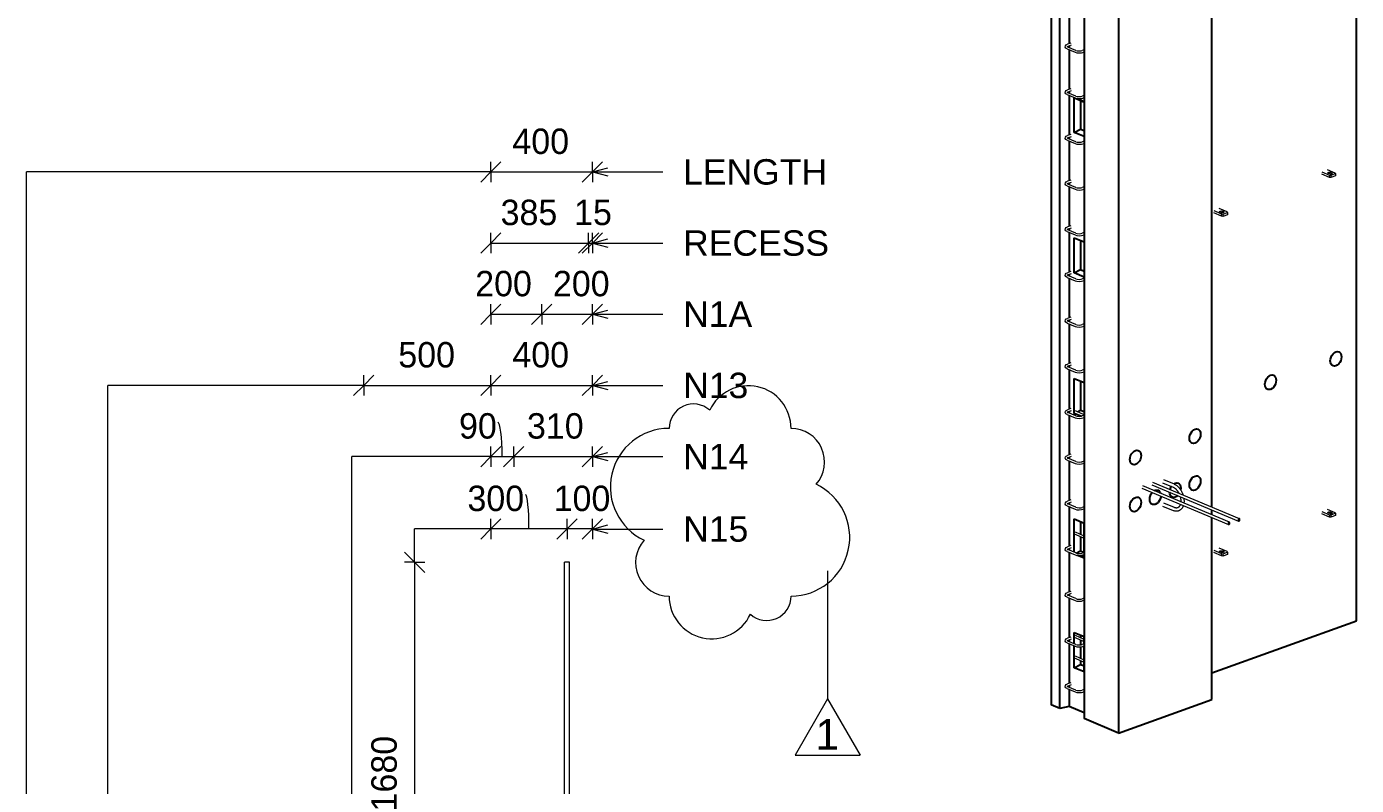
# Model space of a CAD drawing. Header units: millimetres. Extents: x -2992 to 12313, y -2035 to 19954.
# Drawn here: x 7079 to 12313, y 3842 to 6828 of the extents above; entities that cross this region are included whole.
import ezdxf

# ---------------------------------------------------------------- set-up
doc = ezdxf.new("R2010")
doc.units = ezdxf.units.MM
for name, color, linetype, lineweight in [('A-ANNO-DIMS', 211, 'Continuous', 9), ('A-ANNO-DIMS-40', 211, 'Continuous', 9), ('A-DETL-MBND', 5, 'Continuous', 18), ('A-GENM', 13, 'Continuous', 18), ('A-WALL', 113, 'Continuous', 25), ('G-ANNO-REVC', 71, 'Continuous', 9), ('G-ANNO-REVC-IDEN', 71, 'Continuous', 9), ('G-ANNO-TEXT', 231, 'Continuous', 9), ('S-RBAR', 171, 'Continuous', 18)]:
    doc.layers.add(name, color=color, linetype=linetype, lineweight=lineweight)
doc.styles.add('Arial_2', font='arial.ttf', dxfattribs={"height": 100})
doc.styles.add('Arial_3', font='arial.ttf', dxfattribs={"height": 120})
doc.styles.add('Nirmala UI Semilight_2', font='NirmalaS.ttf', dxfattribs={"height": 100})
doc.dimstyles.new('Arrow_Filled_-_2_5_NI_UI_2', dxfattribs={"dimscale": 304.8, "dimtxt": 104.736395, "dimasz": 0.262467, "dimexe": 0.131234, "dimexo": 0.0625, "dimgap": 0.131234, "dimtad": 1, "dimdec": 4, "dimzin": 0, "dimdsep": 46, "dimtxsty": 'Nirmala UI Semilight_2', "dimblk1": 'OBLIQUE', "dimblk2": 'OBLIQUE', "dimsah": 1, "dimcen": 0.09, "dimazin": 0, "dimtfac": 1, "dimtdec": 4, "dimtix": 1, "dimtmove": 1, "dimatfit": 3, "dimfxl": 0.131234, "dimfxlon": 1, "dimtvp": 1, "dimtolj": 1, "dimtzin": 0, "dimarcsym": 2})
doc.dimstyles.new('Arrow_Filled_-_2_5_NI_UI_3', dxfattribs={"dimscale": 304.8, "dimtxt": 104.736395, "dimasz": 0.262467, "dimexe": 0.131234, "dimexo": 0.0625, "dimgap": 0.131234, "dimtad": 1, "dimdec": 4, "dimzin": 0, "dimdsep": 46, "dimtxsty": 'Nirmala UI Semilight_2', "dimblk1": 'OBLIQUE', "dimblk2": 'OBLIQUE', "dimsah": 1, "dimcen": 0.09, "dimazin": 0, "dimtfac": 1, "dimtdec": 4, "dimtix": 1, "dimtmove": 0, "dimatfit": 3, "dimfxl": 0.131234, "dimfxlon": 1, "dimtvp": 1, "dimtolj": 1, "dimtzin": 0, "dimarcsym": 2})
doc.dimstyles.new('Arrow_Filled_-_2_5_NI_UI_4', dxfattribs={"dimscale": 304.8, "dimtxt": 104.736395, "dimasz": 0.262467, "dimexe": 0.131234, "dimexo": 0.0625, "dimgap": 0.131234, "dimtad": 1, "dimdec": 4, "dimzin": 0, "dimdsep": 46, "dimtxsty": 'Nirmala UI Semilight_2', "dimblk1": 'OBLIQUE', "dimblk2": 'OBLIQUE', "dimsah": 1, "dimcen": 0.09, "dimazin": 0, "dimtfac": 1, "dimtdec": 4, "dimtix": 1, "dimtmove": 2, "dimatfit": 3, "dimfxl": 0.131234, "dimfxlon": 1, "dimtvp": 1, "dimtolj": 1, "dimtzin": 0, "dimarcsym": 2})

# ---------------------------------------------------------------- blocks, each defined once
blk = doc.blocks.new('Rebar Bar - Part 3166313199-431004-3D Ortho')
at = {"layer": 'S-RBAR'}
for p, q in [((-11428.7, 8201.2), (-11441.6, 8196.6)), ((-11438.9, 8189.1), (-11426, 8193.7))]:
    blk.add_line(p, q, dxfattribs=at)
blk = doc.blocks.new('Rebar Bar - Part 2227165887-431004-3D Ortho')
at = {"layer": 'S-RBAR'}
for points in [[(-11442.9, 8178.2, 0), (-11447.9, 8181.2, 0), (-11450.4, 8185.3, 0), (-11449.8, 8190.5, 0), (-11446.3, 8194.3, 0), (-11441.6, 8196.6, 0)], [(-11442.7, 8186.8, 0), (-11441.5, 8187.9, 0), (-11438.9, 8189.1, 0)], [(-11442.7, 8187.5, 0), (-11441.5, 8186.4, 0), (-11439.8, 8185.6, 0)]]:
    blk.add_polyline3d(points, dxfattribs=at)
blk = doc.blocks.new('Rebar Bar - Part 981547073-431004-3D Ortho')
at = {"layer": 'S-RBAR'}
for p, q in [((-11442.9, 8178.2), (-11411.7, 8165.1)), ((-11408.6, 8172.5), (-11439.8, 8185.6))]:
    blk.add_line(p, q, dxfattribs=at)
blk = doc.blocks.new('Rebar Bar - Part 2227165887-V2-3D Ortho')
at = {"layer": 'S-RBAR'}
for points in [[(-11411.7, 8165.1, 0), (-11404.3, 8163, 0), (-11395.2, 8162.3, 0), (-11386.2, 8163.1, 0), (-11380.5, 8164.6, 0)], [(-11408.6, 8172.5, 0), (-11403.2, 8171, 0), (-11395.7, 8170.3, 0), (-11388, 8170.9, 0), (-11383.2, 8172.1, 0)]]:
    blk.add_polyline3d(points, dxfattribs=at)
blk = doc.blocks.new('Rebar Bar - Part 3131074535-431004-3D Ortho')
at = {"layer": 'S-RBAR'}
for p, q in [((-11376.4, 8174.6), (-11383.2, 8172.1)), ((-11380.5, 8164.6), (-11376.4, 8166.1))]:
    blk.add_line(p, q, dxfattribs=at)
blk = doc.blocks.new('Rebar Bar - Part 976996165-431004-3D Ortho')
at = {"layer": 'S-RBAR'}
for p, q in [((-11414.9, 4831.6), (-11376.4, 4814.1)), ((-11376.4, 4822.9), (-11410.4, 4838.3))]:
    blk.add_line(p, q, dxfattribs=at)
blk = doc.blocks.new('Rebar Bar - Part 976996165-V3-3D Ortho')
at = {"layer": 'S-RBAR'}
blk.add_line((-11376.4, 4741.6), (-11387.9, 4746.8), dxfattribs=at)
blk = doc.blocks.new('Rebar Bar - Part 976996165-V6-3D Ortho')
at = {"layer": 'S-RBAR'}
for p, q in [((-11414.9, 5308.1), (-11385.3, 5294.7)), ((-11376.4, 5299.4), (-11410.4, 5314.9))]:
    blk.add_line(p, q, dxfattribs=at)
blk = doc.blocks.new('Rebar Bar - Part 976996165-V7-3D Ortho')
at = {"layer": 'S-RBAR'}
blk.add_line((-11414.9, 6546), (-11376.4, 6528.5), dxfattribs=at)
blk = doc.blocks.new('Rebar Bar - Part 2012812560-431004-3D Ortho')
at = {"layer": 'S-RBAR'}
for p, q in [((-11378, 4874.8), (-11378, 4818.8)), ((-11378, 4815.6), (-11378, 4757.8)), ((-11378, 4749.3), (-11378, 4737.4)), ((-11378, 4427.7), (-11378, 4412)), ((-11378, 4408.9), (-11378, 4398.2)), ((-11378, 4389.7), (-11378, 4330.7)), ((-11378, 4327.4), (-11378, 4289.8))]:
    blk.add_line(p, q, dxfattribs=at)
blk = doc.blocks.new('RR spread anchor face based - RR-SA-2_5-150-1726819-3D Ortho')
at = {"layer": 'A-GENM'}
for p, q in [((-10866.1, 8385), (-10835.6, 8372.2)), ((-10835.6, 8363), (-10866.1, 8375.8)), ((-10813.5, 8380.1), (-10844.1, 8392.9)), ((-10836.8, 8377.3), (-10840.9, 8379)), ((-10830.6, 8382.7), (-10826.5, 8381)), ((-10830.3, 8371.4), (-10812, 8378)), ((-10812, 8378), (-10813.5, 8380.1)), ((-10812, 8378), (-10812, 8368.8)), ((-10835.6, 8372.2), (-10830.3, 8371.4)), ((-10835.6, 8363), (-10835.6, 8372.2)), ((-10830.3, 8362.2), (-10835.6, 8363)), ((-10830.3, 8371.4), (-10830.3, 8362.2)), ((-10812, 8368.8), (-10830.3, 8362.2))]:
    blk.add_line(p, q, dxfattribs=at)
for points in [[(-10840.9, 8379, 0), (-10841.9, 8379.6, 0), (-10842.6, 8380.3, 0), (-10842.7, 8381, 0), (-10842.4, 8381.7, 0), (-10841.7, 8382.3, 0), (-10840.5, 8382.8, 0), (-10839, 8383.3, 0), (-10837.3, 8383.5, 0), (-10835.5, 8383.6, 0), (-10833.7, 8383.4, 0), (-10832, 8383.1, 0), (-10830.6, 8382.7, 0)], [(-10824.7, 8379, 0), (-10825, 8378.3, 0), (-10825.7, 8377.7, 0), (-10826.9, 8377.2, 0), (-10828.4, 8376.7, 0), (-10830.1, 8376.5, 0), (-10831.9, 8376.4, 0), (-10833.7, 8376.6, 0), (-10835.4, 8376.8, 0), (-10836.8, 8377.3, 0)], [(-10826.5, 8381, 0), (-10825.5, 8380.4, 0), (-10824.8, 8379.7, 0)]]:
    blk.add_polyline3d(points, dxfattribs=at)
blk = doc.blocks.new('12_7Ø_ Lifting Insert_COLUMN - 12_9Ø Lifting insert-V10-3D Ortho')
at = {"layer": 'A-GENM'}
for p, q in [((-11067.5, 5032.7), (-11025.6, 5015.2)), ((-11020.7, 5026.9), (-11062.5, 5044.5)), ((-11067.5, 4940.6), (-11025.6, 4923)), ((-11020.7, 4934.7), (-11062.5, 4952.3))]:
    blk.add_line(p, q, dxfattribs=at)
for points in [[(-11020.7, 5026.9, 0), (-11019.1, 5026.2, 0), (-11017.5, 5025.4, 0), (-11015.9, 5024.5, 0), (-11014.3, 5023.5, 0), (-11012.8, 5022.5, 0), (-11011.2, 5021.4, 0), (-11009.8, 5020.3, 0), (-11008.3, 5019, 0), (-11006.8, 5017.7, 0), (-11005.4, 5016.4, 0), (-11004.1, 5015, 0), (-11002.7, 5013.5, 0), (-11001.4, 5012, 0), (-11000.1, 5010.4, 0), (-10998.9, 5008.8, 0), (-10997.7, 5007.1, 0), (-10996.5, 5005.3, 0), (-10995.4, 5003.6, 0), (-10994.3, 5001.8, 0), (-10993.2, 4999.9, 0), (-10992.2, 4998, 0), (-10991.3, 4996.1, 0), (-10990.3, 4994.2, 0), (-10989.5, 4992.2, 0), (-10988.7, 4990.2, 0), (-10987.9, 4988.2, 0), (-10987.2, 4986.2, 0), (-10986.6, 4984.3, 0)], [(-11025.6, 5015.2, 0), (-11024.5, 5014.7, 0), (-11023.4, 5014.2, 0), (-11022.3, 5013.5, 0), (-11021.1, 5012.8, 0), (-11020, 5012.1, 0), (-11018.9, 5011.3, 0), (-11017.7, 5010.4, 0), (-11016.6, 5009.4, 0), (-11015.5, 5008.4, 0), (-11014.4, 5007.4, 0), (-11013.3, 5006.2, 0), (-11012.2, 5005.1, 0), (-11011.1, 5003.8, 0), (-11010.1, 5002.5, 0), (-11009.1, 5001.2, 0), (-11008.1, 4999.8, 0), (-11007.1, 4998.4, 0), (-11006.1, 4996.9, 0), (-11005.2, 4995.4, 0), (-11004.3, 4993.8, 0), (-11003.5, 4992.2, 0), (-11003, 4991.2, 0)], [(-10998, 4978.3, 0), (-10997.6, 4976.8, 0), (-10997.2, 4975.1, 0), (-10996.8, 4973.3, 0), (-10996.5, 4971.5, 0), (-10996.2, 4969.8, 0), (-10996, 4968, 0), (-10995.8, 4966.3, 0), (-10995.7, 4964.6, 0), (-10995.6, 4962.9, 0), (-10995.5, 4961.2, 0), (-10995.5, 4959.5, 0), (-10995.6, 4957.9, 0), (-10995.7, 4957.3, 0)], [(-10983.8, 4972.4, 0), (-10983.7, 4971.6, 0), (-10983.4, 4969.5, 0), (-10983.2, 4967.5, 0), (-10983, 4965.4, 0), (-10982.9, 4963.3, 0), (-10982.8, 4961.3, 0), (-10982.9, 4959.3, 0), (-10982.9, 4957.2, 0), (-10983.1, 4955.3, 0), (-10983.3, 4953.3, 0), (-10983.4, 4952.1, 0)], [(-10985.7, 4942.2, 0), (-10986.4, 4940.5, 0), (-10987, 4938.9, 0), (-10987.8, 4937.2, 0), (-10988.6, 4935.7, 0), (-10989.5, 4934.2, 0), (-10990.5, 4932.7, 0), (-10991.5, 4931.3, 0), (-10992.6, 4930, 0), (-10993.7, 4928.8, 0), (-10994.9, 4927.6, 0), (-10996.2, 4926.5, 0), (-10997.5, 4925.4, 0), (-10998.9, 4924.5, 0), (-11000.3, 4923.6, 0), (-11001.8, 4922.9, 0), (-11003.3, 4922.2, 0), (-11004.8, 4921.7, 0), (-11006.4, 4921.2, 0), (-11008.1, 4920.8, 0), (-11009.7, 4920.6, 0), (-11011.4, 4920.4, 0), (-11013, 4920.4, 0), (-11014.7, 4920.4, 0), (-11016.4, 4920.6, 0), (-11018.1, 4920.8, 0), (-11019.7, 4921.1, 0), (-11021.4, 4921.5, 0), (-11023.1, 4922.1, 0), (-11024.7, 4922.7, 0), (-11025.6, 4923, 0)], [(-10997.5, 4947.2, 0), (-10997.7, 4946.4, 0), (-10998.2, 4945.2, 0), (-10998.7, 4944, 0), (-10999.2, 4942.9, 0), (-10999.7, 4941.8, 0), (-11000.3, 4940.9, 0), (-11000.9, 4939.9, 0), (-11001.5, 4939.1, 0), (-11002.2, 4938.3, 0), (-11002.9, 4937.5, 0), (-11003.5, 4936.9, 0), (-11004.2, 4936.3, 0), (-11005, 4935.7, 0), (-11005.7, 4935.2, 0), (-11006.4, 4934.8, 0), (-11007.2, 4934.4, 0), (-11008, 4934, 0), (-11008.8, 4933.7, 0), (-11009.6, 4933.5, 0), (-11010.4, 4933.3, 0), (-11011.3, 4933.2, 0), (-11012.2, 4933.1, 0), (-11013.1, 4933.1, 0), (-11014, 4933.1, 0), (-11015, 4933.2, 0), (-11015.9, 4933.3, 0), (-11016.9, 4933.5, 0), (-11018, 4933.8, 0), (-11019, 4934.1, 0), (-11020.1, 4934.5, 0), (-11020.7, 4934.7, 0)]]:
    blk.add_polyline3d(points, dxfattribs=at)
blk = doc.blocks.new('Rebar Bar - Part 512141980-431004-3D Ortho')
at = {"layer": 'S-RBAR'}
for p, q in [((-11109.1, 5024.9), (-10768.3, 4882)), ((-10764.4, 4891.2), (-11105.2, 5034.1))]:
    blk.add_line(p, q, dxfattribs=at)
for points in [[(-10762.7, 4887.9, 0), (-10762.8, 4889.1, 0), (-10763.2, 4890, 0), (-10763.7, 4890.8, 0), (-10764.5, 4891.3, 0), (-10765.4, 4891.4, 0), (-10766.3, 4891.2, 0), (-10767.3, 4890.7, 0), (-10768.2, 4889.9, 0), (-10768.9, 4888.9, 0), (-10769.5, 4887.8, 0), (-10769.9, 4886.5, 0), (-10770, 4885.3, 0)], [(-10770, 4885.3, 0), (-10769.9, 4884.1, 0), (-10769.5, 4883.2, 0), (-10768.9, 4882.4, 0), (-10768.2, 4882, 0), (-10767.3, 4881.8, 0), (-10766.3, 4882, 0), (-10765.4, 4882.5, 0), (-10764.5, 4883.3, 0), (-10763.7, 4884.3, 0), (-10763.2, 4885.4, 0), (-10762.8, 4886.7, 0), (-10762.7, 4887.9, 0)]]:
    blk.add_polyline3d(points, dxfattribs=at)
blk = doc.blocks.new('DIMBLOCK70-Elevation Right Copy 1')
at = {"layer": 'A-ANNO-DIMS-40'}
for p, q in [((8906.1, 5135.8), (8866.1, 5095.8)), ((8906.1, 5135.8), (8946.1, 5175.8)), ((8906.1, 5135.8), (8906.1, 5175.8)), ((8906.1, 5135.8), (8996.1, 5135.8)), ((8906.1, 5135.8), (8906.1, 5095.8)), ((8996.1, 5135.8), (8956.1, 5095.8)), ((8996.1, 5135.8), (9036.1, 5175.8)), ((8996.1, 5135.8), (8996.1, 5175.8)), ((8996.1, 5135.8), (8996.1, 5095.8))]:
    blk.add_line(p, q, dxfattribs=at)
blk.add_ellipse((8933.3, 5135.8), major_axis=(0, 135.2), ratio=0.13197, start_param=4.712389, end_param=6.283185, dxfattribs=at)
at = {"layer": 'A-ANNO-DIMS-40', "color": 0, "insert": (8780.9, 5306.3), "char_height": 100, "width": 182.813, "attachment_point": 1, "line_spacing_factor": 1.142579, "style": 'Nirmala UI Semilight_2'}
blk.add_mtext('90', dxfattribs=at)
blk = doc.blocks.new('_Oblique')
at = {"color": 0, "linetype": 'ByBlock', "lineweight": -2}
blk.add_line((-0.5, -0.5), (0.5, 0.5), dxfattribs=at)
blk = doc.blocks.new('DIMBLOCK71-Elevation Right Copy 1')
at = {"layer": 'A-ANNO-DIMS-40'}
for p, q in [((8996.1, 5135.8), (8956.1, 5095.8)), ((8996.1, 5135.8), (9036.1, 5175.8)), ((8996.1, 5135.8), (8996.1, 5175.8)), ((8996.1, 5135.8), (9306.1, 5135.8)), ((8996.1, 5135.8), (8996.1, 5095.8)), ((9306.1, 5135.8), (9266.1, 5095.8)), ((9306.1, 5135.8), (9346.1, 5175.8)), ((9306.1, 5135.8), (9306.1, 5175.8)), ((9306.1, 5135.8), (9306.1, 5095.8))]:
    blk.add_line(p, q, dxfattribs=at)
at = {"layer": 'A-ANNO-DIMS-40', "color": 0, "insert": (9048.3, 5306.3), "char_height": 100, "width": 246.797, "attachment_point": 1, "line_spacing_factor": 1.142579, "style": 'Nirmala UI Semilight_2'}
blk.add_mtext('310', dxfattribs=at)
blk = doc.blocks.new('DIMBLOCK73-Elevation Right Copy 1')
at = {"layer": 'A-ANNO-DIMS-40'}
for p, q in [((8906.1, 5695.8), (8946.1, 5735.8)), ((8906.1, 5695.8), (8906.1, 5735.8)), ((9106.2, 5695.8), (9146.2, 5735.8)), ((9106.2, 5695.8), (9106.2, 5735.8)), ((8906.1, 5695.8), (8866.1, 5655.8)), ((8906.1, 5695.8), (9106.2, 5695.8)), ((8906.1, 5695.8), (8906.1, 5655.8)), ((9106.2, 5695.8), (9066.2, 5655.8)), ((9106.2, 5695.8), (9106.2, 5655.8))]:
    blk.add_line(p, q, dxfattribs=at)
at = {"layer": 'A-ANNO-DIMS-40', "color": 0, "insert": (8844.6, 5866.3), "char_height": 100, "width": 274.219, "attachment_point": 1, "line_spacing_factor": 1.142579, "style": 'Nirmala UI Semilight_2'}
blk.add_mtext('200', dxfattribs=at)
blk = doc.blocks.new('DIMBLOCK74-Elevation Right Copy 1')
at = {"layer": 'A-ANNO-DIMS-40'}
for p, q in [((9106.2, 5695.8), (9146.2, 5735.8)), ((9106.2, 5695.8), (9106.2, 5735.8)), ((9306.1, 5695.8), (9346.1, 5735.8)), ((9306.1, 5695.8), (9306.1, 5735.8)), ((9106.2, 5695.8), (9066.2, 5655.8)), ((9106.2, 5695.8), (9306.1, 5695.8)), ((9106.2, 5695.8), (9106.2, 5655.8)), ((9306.1, 5695.8), (9266.1, 5655.8)), ((9306.1, 5695.8), (9306.1, 5655.8))]:
    blk.add_line(p, q, dxfattribs=at)
at = {"layer": 'A-ANNO-DIMS-40', "color": 0, "insert": (9150.5, 5866.3), "char_height": 100, "width": 274.219, "attachment_point": 1, "line_spacing_factor": 1.142579, "style": 'Nirmala UI Semilight_2'}
blk.add_mtext('200', dxfattribs=at)
blk = doc.blocks.new('DIMBLOCK88-Elevation Right Copy 1')
at = {"layer": 'A-ANNO-DIMS-40'}
for p, q in [((8906.1, 5975.8), (8866.1, 5935.8)), ((8906.1, 5975.8), (8946.1, 6015.8)), ((8906.1, 5975.8), (8906.1, 6015.8)), ((8906.1, 5975.8), (9291.1, 5975.8)), ((8906.1, 5975.8), (8906.1, 5935.8)), ((9291.1, 5975.8), (9251.1, 5935.8)), ((9291.1, 5975.8), (9331.1, 6015.8)), ((9291.1, 5975.8), (9291.1, 6015.8)), ((9291.1, 5975.8), (9291.1, 5935.8))]:
    blk.add_line(p, q, dxfattribs=at)
at = {"layer": 'A-ANNO-DIMS-40', "color": 0, "insert": (8944.6, 6146.3), "char_height": 100, "width": 274.219, "attachment_point": 1, "line_spacing_factor": 1.142579, "style": 'Nirmala UI Semilight_2'}
blk.add_mtext('385', dxfattribs=at)
blk = doc.blocks.new('DIMBLOCK89-Elevation Right Copy 1')
at = {"layer": 'A-ANNO-DIMS-40'}
for p, q in [((9291.1, 5975.8), (9251.1, 5935.8)), ((9306.1, 5975.8), (9266.1, 5935.8)), ((9291.1, 5975.8), (9331.1, 6015.8)), ((9291.1, 5975.8), (9291.1, 6015.8)), ((9291.1, 5975.8), (9306.1, 5975.8)), ((9291.1, 5975.8), (9291.1, 5935.8)), ((9306.1, 5975.8), (9346.1, 6015.8)), ((9306.1, 5975.8), (9306.1, 6015.8)), ((9306.1, 5975.8), (9306.1, 5935.8))]:
    blk.add_line(p, q, dxfattribs=at)
at = {"layer": 'A-ANNO-DIMS-40', "color": 0, "insert": (9233.9, 6146.3), "char_height": 100, "width": 155.391, "attachment_point": 1, "line_spacing_factor": 1.142579, "style": 'Nirmala UI Semilight_2'}
blk.add_mtext('15', dxfattribs=at)
blk = doc.blocks.new('DIMBLOCK93-Elevation Right Copy 1')
at = {"layer": 'A-ANNO-DIMS-40'}
for p, q in [((8406.1, 5415.8), (8446.1, 5455.8)), ((8406.1, 5415.8), (8406.1, 5455.8)), ((8906.1, 5415.8), (8946.1, 5455.8)), ((8906.1, 5415.8), (8906.1, 5455.8)), ((8406.1, 5415.8), (8366.1, 5375.8)), ((8406.1, 5415.8), (8906.1, 5415.8)), ((8406.1, 5415.8), (8406.1, 5375.8)), ((8906.1, 5415.8), (8866.1, 5375.8)), ((8906.1, 5415.8), (8906.1, 5375.8))]:
    blk.add_line(p, q, dxfattribs=at)
at = {"layer": 'A-ANNO-DIMS-40', "color": 0, "insert": (8541.9, 5586.3), "char_height": 100, "width": 274.219, "attachment_point": 1, "line_spacing_factor": 1.142579, "style": 'Nirmala UI Semilight_2'}
blk.add_mtext('500', dxfattribs=at)
blk = doc.blocks.new('DIMBLOCK94-Elevation Right Copy 1')
at = {"layer": 'A-ANNO-DIMS-40'}
for p, q in [((8906.1, 5415.8), (8946.1, 5455.8)), ((8906.1, 5415.8), (8906.1, 5455.8)), ((9306.1, 5415.8), (9346.1, 5455.8)), ((9306.1, 5415.8), (9306.1, 5455.8)), ((8906.1, 5415.8), (8866.1, 5375.8)), ((8906.1, 5415.8), (9306.1, 5415.8)), ((8906.1, 5415.8), (8906.1, 5375.8)), ((9306.1, 5415.8), (9266.1, 5375.8)), ((9306.1, 5415.8), (9306.1, 5375.8))]:
    blk.add_line(p, q, dxfattribs=at)
at = {"layer": 'A-ANNO-DIMS-40', "color": 0, "insert": (8990.9, 5586.3), "char_height": 100, "width": 276.504, "attachment_point": 1, "line_spacing_factor": 1.142579, "style": 'Nirmala UI Semilight_2'}
blk.add_mtext('400', dxfattribs=at)
blk = doc.blocks.new('DIMBLOCK95-Elevation Right Copy 1')
at = {"layer": 'A-ANNO-DIMS-40'}
for p, q in [((8906.1, 6255.8), (8946.1, 6295.8)), ((8906.1, 6255.8), (8906.1, 6295.8)), ((9306.1, 6255.8), (9346.1, 6295.8)), ((9306.1, 6255.8), (9306.1, 6295.8)), ((8906.1, 6255.8), (8866.1, 6215.8)), ((8906.1, 6255.8), (9306.1, 6255.8)), ((8906.1, 6255.8), (8906.1, 6215.8)), ((9306.1, 6255.8), (9266.1, 6215.8)), ((9306.1, 6255.8), (9306.1, 6215.8))]:
    blk.add_line(p, q, dxfattribs=at)
at = {"layer": 'A-ANNO-DIMS-40', "color": 0, "insert": (8990.9, 6426.3), "char_height": 100, "width": 276.504, "attachment_point": 1, "line_spacing_factor": 1.142579, "style": 'Nirmala UI Semilight_2'}
blk.add_mtext('400', dxfattribs=at)
blk = doc.blocks.new('DIMBLOCK97-Elevation Right Copy 1')
at = {"layer": 'A-ANNO-DIMS-40'}
for p, q in [((8606.1, 4720), (8566.1, 4760)), ((8606.1, 4720), (8566.1, 4720)), ((8606.1, 4720), (8606.1, 3040)), ((8606.1, 4720), (8646.1, 4680)), ((8606.1, 4720), (8646.1, 4720)), ((8606.1, 3040), (8566.1, 3080)), ((8606.1, 3040), (8566.1, 3040)), ((8606.1, 3040), (8646.1, 3000)), ((8606.1, 3040), (8646.1, 3040))]:
    blk.add_line(p, q, dxfattribs=at)
at = {"layer": 'A-ANNO-DIMS-40', "color": 0, "insert": (8435.7, 3739.1), "char_height": 100, "width": 338.203, "attachment_point": 1, "rotation": 90, "line_spacing_factor": 1.142579, "style": 'Nirmala UI Semilight_2'}
blk.add_mtext('1680', dxfattribs=at)
blk = doc.blocks.new('DIMBLOCK99-Elevation Right Copy 1')
at = {"layer": 'A-ANNO-DIMS-40'}
for p, q in [((9206.1, 4850.7), (9246.1, 4890.7)), ((9206.1, 4850.7), (9206.1, 4890.7)), ((9306.1, 4850.7), (9346.1, 4890.7)), ((9306.1, 4850.7), (9306.1, 4890.7)), ((9206.1, 4850.7), (9166.1, 4810.7)), ((9306.1, 4850.7), (9206.1, 4850.7)), ((9206.1, 4850.7), (9206.1, 4810.7)), ((9306.1, 4850.7), (9266.1, 4810.7)), ((9306.1, 4850.7), (9306.1, 4810.7))]:
    blk.add_line(p, q, dxfattribs=at)
at = {"layer": 'A-ANNO-DIMS-40', "color": 0, "insert": (9153.3, 5021.2), "char_height": 100, "width": 246.797, "attachment_point": 1, "line_spacing_factor": 1.142579, "style": 'Nirmala UI Semilight_2'}
blk.add_mtext('100', dxfattribs=at)
blk = doc.blocks.new('DIMBLOCK100-Elevation Right Copy 1')
at = {"layer": 'A-ANNO-DIMS-40'}
for p, q in [((8906.1, 4850.7), (8946.1, 4890.7)), ((8906.1, 4850.7), (8906.1, 4890.7)), ((9206.1, 4850.7), (9246.1, 4890.7)), ((9206.1, 4850.7), (9206.1, 4890.7)), ((8906.1, 4850.7), (8866.1, 4810.7)), ((9206.1, 4850.7), (8906.1, 4850.7)), ((8906.1, 4850.7), (8906.1, 4810.7)), ((9206.1, 4850.7), (9166.1, 4810.7)), ((9206.1, 4850.7), (9206.1, 4810.7))]:
    blk.add_line(p, q, dxfattribs=at)
blk.add_ellipse((9042.6, 4850.7), major_axis=(0, 135.2), ratio=0.100063, start_param=4.712389, end_param=6.283185, dxfattribs=at)
at = {"layer": 'A-ANNO-DIMS-40', "color": 0, "insert": (8814.1, 5021.2), "char_height": 100, "width": 274.219, "attachment_point": 1, "line_spacing_factor": 1.142579, "style": 'Nirmala UI Semilight_2'}
blk.add_mtext('300', dxfattribs=at)
blk = doc.blocks.new('Family - ___-3173298-Elevation Right Copy 1')
at = {"layer": 'G-ANNO-REVC'}
for centre, radius, start, end in [((18749, 5246.5), 168, 0, 154.7912), ((18533, 5246.5), 96, 48.1897, 180), ((18437, 5015.5), 231, 90, 244.7912), ((18917, 5114.5), 132, 318.1897, 90), ((18917, 4817.5), 231, 270, 64.7912), ((18437, 4718.5), 132, 138.1897, 270), ((18605, 4586.5), 168, 180, 334.7912), ((18821, 4586.5), 96, 228.1897, 0)]:
    blk.add_arc(centre, radius, start, end, dxfattribs=at)
blk = doc.blocks.new('M_Revision Tag - M_Revision Tag-33754-Elevation Right Copy 1')
at = {"layer": 'G-ANNO-REVC-IDEN'}
for p, q in [((19061, 4182.4), (18932.7, 3960.1)), ((19061, 4182.4), (19189.3, 3960.1)), ((18932.7, 3960.1), (19189.3, 3960.1))]:
    blk.add_line(p, q, dxfattribs=at)

msp = doc.modelspace()

# ---------------------------------------------------------------- linework, layer by layer
at = {"layer": 'A-DETL-MBND'}
for p, q in [((7078.90051, 3030), (7078.90051, 6255.78544)), ((8906.12342, 6255.78544), (7078.90051, 6255.78544)), ((7398.90051, 3030), (7398.90051, 5415.78544)), ((8406.12342, 5415.78544), (7398.90051, 5415.78544)), ((8906.12342, 5135.78544), (8358.90051, 5135.78544)), ((8358.90051, 3475.78544), (8358.90051, 5135.78544)), ((8606.13208, 4720), (8606.13208, 4850.74088)), ((8906.12342, 4850.74088), (8606.13208, 4850.74088))]:
    msp.add_line(p, q, dxfattribs=at)
at = {"layer": 'A-WALL'}
for p, q in [((12312.90793, 4488.72825), (12312.90793, 9056.43446)), ((11111.91008, 8247.00081), (11111.91008, 4158.65024)), ((11145.85196, 4144.42198), (11145.85196, 8232.77254)), ((11743.79668, 4936.94666), (11743.79668, 8267.57271)), ((11240.89413, 8192.93135), (11240.89413, 4104.58078)), ((11376.66866, 8136.01535), (11376.66866, 4047.66479)), ((11182.01092, 6916.40062), (11182.01092, 6760.45596)), ((11182.01092, 6751.96079), (11182.01092, 6745.24319)), ((11182.01092, 6736.46721), (11182.01092, 6580.65569)), ((11182.01092, 6572.16052), (11182.01092, 6565.44292)), ((11182.01092, 6556.55456), (11182.01092, 6400.85542)), ((11202.3771, 6411.28431), (11202.3771, 6547.9593)), ((11213.75608, 6544.78997), (11240.89413, 6533.41384)), ((11227.52223, 6534.6337), (11227.52223, 6424.23476)), ((11182.01092, 6392.36025), (11182.01092, 6385.82823)), ((11202.3771, 6411.28431), (11227.52223, 6424.23476)), ((11240.89413, 6395.13817), (11202.3771, 6411.28431)), ((11227.52223, 6424.23476), (11240.89413, 6418.62933)), ((11182.01092, 6376.99981), (11182.01092, 6221.05515)), ((11182.01092, 6212.55999), (11182.01092, 6205.97437)), ((11182.01092, 6197.19955), (11182.01092, 6041.25488)), ((11182.01092, 6032.75972), (11182.01092, 6026.06171)), ((11182.01092, 6017.39928), (11182.01092, 5861.45461)), ((11202.3771, 5858.18164), (11202.3771, 5996.45731)), ((11202.3771, 5996.45731), (11240.89413, 5980.31117)), ((11227.52223, 5985.9166), (11227.52223, 5871.13209)), ((11202.3771, 5858.18164), (11227.52223, 5871.13209)), ((11227.52223, 5871.13209), (11240.89413, 5865.52666)), ((11182.01092, 5852.95945), (11182.01092, 5849.86273)), ((11182.01092, 5849.64995), (11182.01092, 5846.24185)), ((11182.01092, 5837.59901), (11182.01092, 5681.65434)), ((11240.89413, 5842.0355), (11202.3771, 5858.18164)), ((11182.01092, 5673.05105), (11182.01092, 5671.14004)), ((11182.01092, 5671.00515), (11182.01092, 5666.44158)), ((11182.01092, 5657.79874), (11182.01092, 5501.85407)), ((11182.01092, 5493.35891), (11182.01092, 5486.64131)), ((11182.01092, 5477.99847), (11182.01092, 5322.05381)), ((11202.3771, 5305.07897), (11202.3771, 5443.35464)), ((11202.3771, 5443.35464), (11240.89413, 5427.2085)), ((11227.52223, 5432.81393), (11227.52223, 5318.02942)), ((11182.01092, 5313.47167), (11182.01092, 5306.84104)), ((11182.01092, 5298.1982), (11182.01092, 5142.53893)), ((11202.3771, 5305.07897), (11205.63216, 5306.75542)), ((11228.82707, 5293.99128), (11202.3771, 5305.07897)), ((11214.55487, 5311.35086), (11227.52223, 5318.02942)), ((11227.52223, 5318.02942), (11240.89413, 5312.42399)), ((11240.89413, 5288.93283), (11240.46822, 5289.11137)), ((11182.01092, 5133.75837), (11182.01092, 5127.04077)), ((11182.01092, 5118.39793), (11182.01092, 4965.95935)), ((11594.18131, 5028.06739), (11599.88249, 5031.05269)), ((11517.46848, 5001.09331), (11521.3171, 5002.89941)), ((11182.01092, 4965.72725), (11182.01092, 4963.81624)), ((11182.01092, 4963.62426), (11182.01092, 4962.45327)), ((11182.01092, 4953.9581), (11182.01092, 4947.2405)), ((11182.01092, 4938.59766), (11182.01092, 4782.653)), ((11743.79668, 4906.04919), (11743.79668, 4926.13868)), ((11202.3771, 4758.93032), (11202.3771, 4890.25197)), ((11202.3771, 4890.25197), (11240.89413, 4874.10583)), ((11227.52223, 4879.71126), (11227.52223, 4828.92432)), ((11743.79668, 4179.22214), (11743.79668, 4895.22992)), ((11227.52223, 4820.29244), (11227.52223, 4764.92675)), ((11182.01092, 4774.15783), (11182.01092, 4767.71878)), ((11210.01931, 4755.91226), (11227.52223, 4764.92675)), ((11227.52223, 4764.92675), (11239.31056, 4759.98514)), ((11182.01092, 4758.79739), (11182.01092, 4602.85273)), ((11240.89413, 4735.83016), (11215.27918, 4746.56782)), ((11182.01092, 4594.35756), (11182.01092, 4587.63996)), ((11182.01092, 4578.99712), (11182.01092, 4423.05246)), ((11743.79668, 4284.79184), (12312.90793, 4488.72825)), ((11182.01092, 4414.55729), (11182.01092, 4407.83969)), ((11182.01092, 4399.19685), (11182.01092, 4243.25219)), ((11202.3771, 4399.32978), (11202.3771, 4443.16065)), ((11202.3771, 4443.16065), (11240.89413, 4427.01451)), ((11227.52223, 4432.60736), (11227.52223, 4422.1634)), ((11227.52223, 4413.45814), (11227.52223, 4394.8264)), ((11202.3771, 4304.88498), (11202.3771, 4390.67126)), ((11227.52223, 4386.99177), (11227.52223, 4340.81121)), ((11202.3771, 4304.88498), (11227.52223, 4317.83543)), ((11240.89413, 4288.73884), (11202.3771, 4304.88498)), ((11227.52223, 4332.17933), (11227.52223, 4317.83543)), ((11227.52223, 4317.83543), (11239.33348, 4312.88421)), ((11182.01092, 4234.75702), (11182.01092, 4228.03942)), ((11182.01092, 4219.39658), (11182.01092, 4152.10077)), ((11145.85196, 4144.42198), (11111.91008, 4158.65024)), ((11182.01092, 4152.10077), (11145.85196, 4144.42198)), ((11240.89413, 4127.41723), (11182.01092, 4152.10077)), ((11376.66866, 4047.66479), (11743.79668, 4179.22214)), ((11376.66866, 4047.66479), (11240.89413, 4104.58078))]:
    msp.add_line(p, q, dxfattribs=at)
for points in [[(12232.14217, 5547.55507, 0), (12237.84336, 5548.65572, 0), (12243.15601, 5547.79671, 0), (12247.71809, 5545.03658, 0), (12251.2187, 5540.56343, 0), (12253.41928, 5534.68209, 0), (12254.16985, 5527.79338, 0), (12253.41928, 5520.36674, 0), (12251.2187, 5512.90829, 0), (12247.71809, 5505.92631, 0), (12243.15601, 5499.89661, 0), (12237.84336, 5495.23011, 0), (12232.14217, 5492.24481, 0)], [(12232.14217, 5492.24481, 0), (12226.44099, 5491.14416, 0), (12221.12833, 5492.00317, 0), (12216.56625, 5494.7633, 0), (12213.06564, 5499.23645, 0), (12210.86507, 5505.11779, 0), (12210.11449, 5512.0065, 0), (12210.86507, 5519.43314, 0), (12213.06564, 5526.89159, 0), (12216.56625, 5533.87357, 0), (12221.12833, 5539.90327, 0), (12226.44099, 5544.56978, 0), (12232.14217, 5547.55507, 0)], [(11975.15256, 5400.15466, 0), (11969.45138, 5399.05401, 0), (11964.13872, 5399.91303, 0), (11959.57664, 5402.67316, 0), (11956.07603, 5407.14631, 0), (11953.87546, 5413.02764, 0), (11953.12488, 5419.91635, 0), (11953.87546, 5427.34299, 0), (11956.07603, 5434.80144, 0), (11959.57664, 5441.78342, 0), (11964.13872, 5447.81312, 0), (11969.45138, 5452.47963, 0), (11975.15256, 5455.46493, 0)], [(11975.15256, 5455.46493, 0), (11980.85374, 5456.56558, 0), (11986.1664, 5455.70656, 0), (11990.72848, 5452.94643, 0), (11994.22909, 5448.47328, 0), (11996.42967, 5442.59195, 0), (11997.18024, 5435.70324, 0), (11996.42967, 5428.2766, 0), (11994.22909, 5420.81815, 0), (11990.72848, 5413.83617, 0), (11986.1664, 5407.80647, 0), (11980.85374, 5403.13996, 0), (11975.15256, 5400.15466, 0)], [(11677.71363, 5188.00013, 0), (11672.01245, 5186.89949, 0), (11666.69979, 5187.7585, 0), (11662.13771, 5190.51863, 0), (11658.6371, 5194.99178, 0), (11656.43653, 5200.87311, 0), (11655.68595, 5207.76183, 0), (11656.43653, 5215.18846, 0), (11658.6371, 5222.64691, 0), (11662.13771, 5229.62889, 0), (11666.69979, 5235.65859, 0), (11672.01245, 5240.3251, 0), (11677.71363, 5243.3104, 0)], [(11677.71363, 5243.3104, 0), (11683.41482, 5244.41105, 0), (11688.72747, 5243.55204, 0), (11693.28955, 5240.79191, 0), (11696.79016, 5236.31875, 0), (11698.99074, 5230.43742, 0), (11699.74131, 5223.54871, 0), (11698.99074, 5216.12207, 0), (11696.79016, 5208.66362, 0), (11693.28955, 5201.68164, 0), (11688.72747, 5195.65194, 0), (11683.41482, 5190.98543, 0), (11677.71363, 5188.00013, 0)], [(11443.48596, 5104.06654, 0), (11437.78478, 5102.9659, 0), (11432.47212, 5103.82491, 0), (11427.91004, 5106.58504, 0), (11424.40943, 5111.05819, 0), (11422.20885, 5116.93952, 0), (11421.45828, 5123.82824, 0), (11422.20885, 5131.25487, 0), (11424.40943, 5138.71332, 0), (11427.91004, 5145.6953, 0), (11432.47212, 5151.725, 0), (11437.78478, 5156.39151, 0), (11443.48596, 5159.37681, 0)], [(11443.48596, 5159.37681, 0), (11449.18714, 5160.47746, 0), (11454.4998, 5159.61845, 0), (11459.06188, 5156.85832, 0), (11462.56249, 5152.38516, 0), (11464.76306, 5146.50383, 0), (11465.51364, 5139.61512, 0), (11464.76306, 5132.18848, 0), (11462.56249, 5124.73003, 0), (11459.06188, 5117.74805, 0), (11454.4998, 5111.71835, 0), (11449.18714, 5107.05184, 0), (11443.48596, 5104.06654, 0)], [(11599.88249, 5031.05269, 0), (11605.58368, 5032.15333, 0), (11610.89633, 5031.29432, 0), (11615.45842, 5028.53419, 0), (11618.95902, 5024.06104, 0), (11621.1596, 5018.17971, 0), (11621.91017, 5011.29099, 0), (11621.21265, 5004.13696, 0)], [(11677.71363, 5003.63258, 0), (11672.01245, 5002.53193, 0), (11666.69979, 5003.39094, 0), (11662.13771, 5006.15107, 0), (11658.6371, 5010.62422, 0), (11656.43653, 5016.50556, 0), (11655.68595, 5023.39427, 0), (11656.43653, 5030.82091, 0), (11658.6371, 5038.27936, 0), (11662.13771, 5045.26134, 0), (11666.69979, 5051.29104, 0), (11672.01245, 5055.95755, 0), (11677.71363, 5058.94284, 0)], [(11677.71363, 5058.94284, 0), (11683.41482, 5060.04349, 0), (11688.72747, 5059.18448, 0), (11693.28955, 5056.42435, 0), (11696.79016, 5051.9512, 0), (11698.99074, 5046.06986, 0), (11699.74131, 5039.18115, 0), (11698.99074, 5031.75451, 0), (11696.79016, 5024.29606, 0), (11693.28955, 5017.31408, 0), (11688.72747, 5011.28438, 0), (11683.41482, 5006.61788, 0), (11677.71363, 5003.63258, 0)], [(11443.48596, 4919.69899, 0), (11437.78478, 4918.59834, 0), (11432.47212, 4919.45735, 0), (11427.91004, 4922.21748, 0), (11424.40943, 4926.69063, 0), (11422.20885, 4932.57197, 0), (11421.45828, 4939.46068, 0), (11422.20885, 4946.88732, 0), (11424.40943, 4954.34577, 0), (11427.91004, 4961.32775, 0), (11432.47212, 4967.35745, 0), (11437.78478, 4972.02396, 0), (11443.48596, 4975.00925, 0)], [(11443.48596, 4975.00925, 0), (11449.18714, 4976.1099, 0), (11454.4998, 4975.25089, 0), (11459.06188, 4972.49076, 0), (11462.56249, 4968.01761, 0), (11464.76306, 4962.13627, 0), (11465.51364, 4955.24756, 0), (11464.76306, 4947.82092, 0), (11462.56249, 4940.36247, 0), (11459.06188, 4933.38049, 0), (11454.4998, 4927.35079, 0), (11449.18714, 4922.68429, 0), (11443.48596, 4919.69899, 0)], [(11521.3171, 4947.58915, 0), (11515.61591, 4946.4885, 0), (11510.30326, 4947.34751, 0), (11505.74118, 4950.10764, 0), (11502.24057, 4954.58079, 0), (11500.03999, 4960.46213, 0), (11499.28942, 4967.35084, 0), (11500.03999, 4974.77748, 0), (11502.24057, 4982.23593, 0), (11505.74118, 4989.21791, 0), (11509.06681, 4993.83642, 0)], [(11521.3171, 5002.89941, 0), (11527.01828, 5004.00006, 0), (11532.33094, 5003.14105, 0), (11536.89302, 5000.38092, 0), (11540.39363, 4995.90777, 0), (11542.48103, 4990.49572, 0)], [(11543.15125, 4979.43351, 0), (11542.5942, 4975.71108, 0), (11540.39363, 4968.25263, 0), (11536.89302, 4961.27065, 0), (11532.33094, 4955.24095, 0), (11527.01828, 4950.57444, 0), (11521.3171, 4947.58915, 0)], [(11599.88249, 4975.74242, 0), (11594.18131, 4974.64177, 0), (11588.86865, 4975.50078, 0), (11584.30657, 4978.26091, 0), (11580.80596, 4982.73407, 0), (11578.60539, 4988.6154, 0), (11577.85481, 4995.50411, 0)], [(11579.29679, 5005.85457, 0), (11580.80596, 5010.3892, 0), (11584.30657, 5017.37118, 0), (11584.79437, 5018.13906, 0)], [(11609.84754, 4982.30647, 0), (11605.58368, 4978.72772, 0), (11599.88249, 4975.74242, 0)]]:
    msp.add_polyline3d(points, dxfattribs=at)
at = {"layer": 'G-ANNO-REVC-IDEN'}
msp.add_line((10231.7202, 4685.9012), (10231.7202, 4182.35527), dxfattribs=at)
at = {"layer": 'G-ANNO-TEXT', "color": 10}
for p, q in [((9305.98454, 6255.86276), (9365.98454, 6271.93971)), ((9305.98454, 6255.86276), (9365.98454, 6239.7858)), ((9305.98454, 6255.86276), (9583.05748, 6255.86276)), ((9305.98454, 5975.86276), (9365.98454, 5991.93971)), ((9305.98454, 5975.86276), (9365.98454, 5959.7858)), ((9305.98454, 5975.86276), (9583.05748, 5975.86276)), ((9305.98454, 5695.86276), (9365.98454, 5711.93971)), ((9305.98454, 5695.86276), (9365.98454, 5679.7858)), ((9305.98454, 5695.86276), (9583.05748, 5695.86276)), ((9306.14079, 5415.55026), (9366.14079, 5431.62721)), ((9306.14079, 5415.55026), (9366.14079, 5399.4733)), ((9306.14079, 5415.55026), (9583.21373, 5415.55026)), ((9306.14079, 5135.55026), (9366.14079, 5151.62721)), ((9306.14079, 5135.55026), (9366.14079, 5119.4733)), ((9306.14079, 5135.55026), (9583.21373, 5135.55026)), ((9306.14079, 4850.50569), (9366.14079, 4866.58264)), ((9306.14079, 4850.50569), (9366.14079, 4834.42874)), ((9306.14079, 4850.50569), (9583.21373, 4850.50569))]:
    msp.add_line(p, q, dxfattribs=at)
at = {"layer": 'S-RBAR'}
for p, q in [((9216.12342, 4720), (9196.12342, 4720)), ((9196.12342, 3040), (9196.12342, 4720)), ((9216.12342, 3040), (9216.12342, 4720))]:
    msp.add_line(p, q, dxfattribs=at)

# ---------------------------------------------------------------- block references
at = {"layer": 'A-GENM'}
for name, p in [('RR spread anchor face based - RR-SA-2_5-150-1726819-3D Ortho', (23043.17516, -2129.03417)), ('RR spread anchor face based - RR-SA-2_5-150-1726819-3D Ortho', (22617.30666, -2281.6407)), ('12_7Ø_ Lifting Insert_COLUMN - 12_9Ø Lifting insert-V10-3D Ortho', (22617.30666, 0)), ('RR spread anchor face based - RR-SA-2_5-150-1726819-3D Ortho', (23043.17516, -3465.69895)), ('RR spread anchor face based - RR-SA-2_5-150-1726819-3D Ortho', (22617.30666, -3618.30548))]:
    msp.add_blockref(name, p, dxfattribs=at)
at = {"layer": 'G-ANNO-REVC'}
msp.add_blockref('Family - ___-3173298-Elevation Right Copy 1', (-8829.30709, 0), dxfattribs=at)
at = {"layer": 'G-ANNO-REVC-IDEN'}
msp.add_blockref('M_Revision Tag - M_Revision Tag-33754-Elevation Right Copy 1', (-8829.30709, 0), dxfattribs=at)
at = {"layer": 'S-RBAR'}
for name, p in [('Rebar Bar - Part 2227165887-431004-3D Ortho', (22617.30666, -1438.40215)), ('Rebar Bar - Part 3166313199-431004-3D Ortho', (22617.30666, -1438.40215)), ('Rebar Bar - Part 981547073-431004-3D Ortho', (22617.30666, -1438.40215)), ('Rebar Bar - Part 2227165887-V2-3D Ortho', (22617.30666, -1438.40215)), ('Rebar Bar - Part 3131074535-431004-3D Ortho', (22617.30666, -1438.40215)), ('Rebar Bar - Part 2227165887-431004-3D Ortho', (22617.30666, -1618.20242)), ('Rebar Bar - Part 981547073-431004-3D Ortho', (22617.30666, -1618.20242)), ('Rebar Bar - Part 3166313199-431004-3D Ortho', (22617.30666, -1618.20242)), ('Rebar Bar - Part 976996165-V7-3D Ortho', (22617.30666, 0)), ('Rebar Bar - Part 2227165887-V2-3D Ortho', (22617.30666, -1618.20242)), ('Rebar Bar - Part 3131074535-431004-3D Ortho', (22617.30666, -1618.20242)), ('Rebar Bar - Part 2227165887-431004-3D Ortho', (22617.30666, -1798.00269)), ('Rebar Bar - Part 981547073-431004-3D Ortho', (22617.30666, -1798.00269)), ('Rebar Bar - Part 3166313199-431004-3D Ortho', (22617.30666, -1798.00269)), ('Rebar Bar - Part 2227165887-V2-3D Ortho', (22617.30666, -1798.00269)), ('Rebar Bar - Part 3131074535-431004-3D Ortho', (22617.30666, -1798.00269)), ('Rebar Bar - Part 2227165887-431004-3D Ortho', (22617.30666, -1977.80296)), ('Rebar Bar - Part 981547073-431004-3D Ortho', (22617.30666, -1977.80296)), ('Rebar Bar - Part 3166313199-431004-3D Ortho', (22617.30666, -1977.80296)), ('Rebar Bar - Part 2227165887-V2-3D Ortho', (22617.30666, -1977.80296)), ('Rebar Bar - Part 3131074535-431004-3D Ortho', (22617.30666, -1977.80296)), ('Rebar Bar - Part 2227165887-431004-3D Ortho', (22617.30666, -2157.60323)), ('Rebar Bar - Part 981547073-431004-3D Ortho', (22617.30666, -2157.60323)), ('Rebar Bar - Part 3166313199-431004-3D Ortho', (22617.30666, -2157.60323)), ('Rebar Bar - Part 2227165887-V2-3D Ortho', (22617.30666, -2157.60323)), ('Rebar Bar - Part 3131074535-431004-3D Ortho', (22617.30666, -2157.60323)), ('Rebar Bar - Part 3166313199-431004-3D Ortho', (22617.30666, -2337.4035)), ('Rebar Bar - Part 2227165887-431004-3D Ortho', (22617.30666, -2337.4035)), ('Rebar Bar - Part 981547073-431004-3D Ortho', (22617.30666, -2337.4035)), ('Rebar Bar - Part 2227165887-V2-3D Ortho', (22617.30666, -2337.4035)), ('Rebar Bar - Part 3131074535-431004-3D Ortho', (22617.30666, -2337.4035)), ('Rebar Bar - Part 2227165887-431004-3D Ortho', (22617.30666, -2517.20377)), ('Rebar Bar - Part 981547073-431004-3D Ortho', (22617.30666, -2517.20377)), ('Rebar Bar - Part 3166313199-431004-3D Ortho', (22617.30666, -2517.20377)), ('Rebar Bar - Part 2227165887-V2-3D Ortho', (22617.30666, -2517.20377)), ('Rebar Bar - Part 3131074535-431004-3D Ortho', (22617.30666, -2517.20377)), ('Rebar Bar - Part 2227165887-431004-3D Ortho', (22617.30666, -2697.00404)), ('Rebar Bar - Part 3166313199-431004-3D Ortho', (22617.30666, -2697.00404)), ('Rebar Bar - Part 981547073-431004-3D Ortho', (22617.30666, -2697.00404)), ('Rebar Bar - Part 2227165887-V2-3D Ortho', (22617.30666, -2697.00404)), ('Rebar Bar - Part 3131074535-431004-3D Ortho', (22617.30666, -2697.00404)), ('Rebar Bar - Part 2227165887-431004-3D Ortho', (22617.30666, -2876.80431)), ('Rebar Bar - Part 981547073-431004-3D Ortho', (22617.30666, -2876.80431)), ('Rebar Bar - Part 3166313199-431004-3D Ortho', (22617.30666, -2876.80431)), ('Rebar Bar - Part 976996165-V6-3D Ortho', (22617.30666, 0)), ('Rebar Bar - Part 2227165887-V2-3D Ortho', (22617.30666, -2876.80431)), ('Rebar Bar - Part 3131074535-431004-3D Ortho', (22617.30666, -2876.80431)), ('Rebar Bar - Part 2227165887-431004-3D Ortho', (22617.30666, -3056.60458)), ('Rebar Bar - Part 3166313199-431004-3D Ortho', (22617.30666, -3056.60458)), ('Rebar Bar - Part 981547073-431004-3D Ortho', (22617.30666, -3056.60458)), ('Rebar Bar - Part 2227165887-V2-3D Ortho', (22617.30666, -3056.60458)), ('Rebar Bar - Part 3131074535-431004-3D Ortho', (22617.30666, -3056.60458)), ('Rebar Bar - Part 512141980-431004-3D Ortho', (22617.30666, 0)), ('Rebar Bar - Part 512141980-431004-3D Ortho', (22577.56903, -14.23966)), ('Rebar Bar - Part 2227165887-431004-3D Ortho', (22617.30666, -3236.40485)), ('Rebar Bar - Part 981547073-431004-3D Ortho', (22617.30666, -3236.40485)), ('Rebar Bar - Part 3166313199-431004-3D Ortho', (22617.30666, -3236.40485)), ('Rebar Bar - Part 2227165887-V2-3D Ortho', (22617.30666, -3236.40485)), ('Rebar Bar - Part 3131074535-431004-3D Ortho', (22617.30666, -3236.40485)), ('Rebar Bar - Part 2012812560-431004-3D Ortho', (22617.30666, 0)), ('Rebar Bar - Part 976996165-431004-3D Ortho', (22617.30666, 0)), ('Rebar Bar - Part 2227165887-431004-3D Ortho', (22617.30666, -3416.20512)), ('Rebar Bar - Part 981547073-431004-3D Ortho', (22617.30666, -3416.20512)), ('Rebar Bar - Part 3166313199-431004-3D Ortho', (22617.30666, -3416.20512)), ('Rebar Bar - Part 2227165887-V2-3D Ortho', (22617.30666, -3416.20512)), ('Rebar Bar - Part 976996165-V3-3D Ortho', (22617.30666, 0)), ('Rebar Bar - Part 3131074535-431004-3D Ortho', (22617.30666, -3416.20512)), ('Rebar Bar - Part 2227165887-431004-3D Ortho', (22617.30666, -3596.00539)), ('Rebar Bar - Part 981547073-431004-3D Ortho', (22617.30666, -3596.00539)), ('Rebar Bar - Part 3166313199-431004-3D Ortho', (22617.30666, -3596.00539)), ('Rebar Bar - Part 2227165887-V2-3D Ortho', (22617.30666, -3596.00539)), ('Rebar Bar - Part 3131074535-431004-3D Ortho', (22617.30666, -3596.00539)), ('Rebar Bar - Part 2227165887-431004-3D Ortho', (22617.30666, -3775.80565)), ('Rebar Bar - Part 981547073-431004-3D Ortho', (22617.30666, -3775.80565)), ('Rebar Bar - Part 3166313199-431004-3D Ortho', (22617.30666, -3775.80565)), ('Rebar Bar - Part 976996165-431004-3D Ortho', (22617.30666, -406.76092)), ('Rebar Bar - Part 2227165887-V2-3D Ortho', (22617.30666, -3775.80565)), ('Rebar Bar - Part 3131074535-431004-3D Ortho', (22617.30666, -3775.80565)), ('Rebar Bar - Part 976996165-431004-3D Ortho', (22617.30666, -488.11311)), ('Rebar Bar - Part 2227165887-431004-3D Ortho', (22617.30666, -3955.60592)), ('Rebar Bar - Part 3166313199-431004-3D Ortho', (22617.30666, -3955.60592)), ('Rebar Bar - Part 981547073-431004-3D Ortho', (22617.30666, -3955.60592)), ('Rebar Bar - Part 2227165887-V2-3D Ortho', (22617.30666, -3955.60592)), ('Rebar Bar - Part 3131074535-431004-3D Ortho', (22617.30666, -3955.60592))]:
    msp.add_blockref(name, p, dxfattribs=at)

# ---------------------------------------------------------------- texts
at = {"layer": 'G-ANNO-REVC-IDEN', "insert": (10183.62046, 4102.34799), "char_height": 120, "width": 115.443, "attachment_point": 1, "style": 'Arial_3'}
msp.add_mtext('1', dxfattribs=at)
at = {"layer": 'G-ANNO-TEXT', "color": 7, "char_height": 100, "attachment_point": 1, "style": 'Arial_2'}
for s, insert, width in [('LENGTH', (9663.05748, 6305.86276), 686.2445), ('RECESS', (9663.05748, 6025.86276), 692.658), ('N1A', (9663.05748, 5745.86276), 327.0885), ('N13', (9663.21373, 5465.55026), 307.848), ('N14', (9663.21373, 5185.55026), 307.848), ('N15', (9663.21373, 4900.50569), 307.848)]:
    msp.add_mtext(s, dxfattribs=dict(at, insert=insert, width=width))

# ---------------------------------------------------------------- dimensions: what is measured, and where the dimension line sits
at = {"layer": 'A-ANNO-DIMS'}
for base, p1, p2, override, picture, middle in [((9306.12342, 6255.78544), (8906.12342, 6215.78544), (9306.12342, 6215.78544), {"dimpost": '<>', "dimfxl": 400}, 'DIMBLOCK95-Elevation Right Copy 1', (9106.12342, 6347.45908)), ((9306.12342, 5975.78544), (9291.12342, 5935.78544), (9306.12342, 5935.78544), {"dimpost": '<>', "dimfxl": 15}, 'DIMBLOCK89-Elevation Right Copy 1', (9298.62342, 6067.73802)), ((8906.12342, 5415.78544), (8406.12342, 5375.78544), (8906.12342, 5375.78544), {"dimpost": '<>', "dimfxl": 500}, 'DIMBLOCK93-Elevation Right Copy 1', (8656.12342, 5507.45908)), ((9306.12342, 5415.78544), (8906.12342, 5375.78544), (9306.12342, 5375.78544), {"dimpost": '<>', "dimfxl": 400}, 'DIMBLOCK94-Elevation Right Copy 1', (9106.12342, 5507.45908)), ((9306.12342, 5135.78544), (8996.12342, 5095.78544), (9306.12342, 5095.78544), {"dimpost": '<>', "dimfxl": 310}, 'DIMBLOCK71-Elevation Right Copy 1', (9151.12342, 5227.77289)), ((9206.12342, 4850.74088), (9306.12342, 4810.74088), (9206.12342, 4810.74088), {"dimpost": '<>', "dimfxl": 100}, 'DIMBLOCK99-Elevation Right Copy 1', (9256.12342, 4942.69346))]:
    dim = msp.add_linear_dim(base=base, p1=p1, p2=p2, dimstyle='Arrow_Filled_-_2_5_NI_UI_3', override=override, dxfattribs=at)
    dim.commit()
    dim.dimension.update_dxf_attribs({"geometry": picture, "text_midpoint": middle})
for base, p1, p2, dimstyle, override, picture, middle in [((9291.12342, 5975.78544), (8906.12342, 5935.78544), (9291.12342, 5935.78544), 'Arrow_Filled_-_2_5_NI_UI_4', {"dimpost": '<>', "dimfxl": 385}, 'DIMBLOCK88-Elevation Right Copy 1', (9081.72129, 6079.58755)), ((9106.22342, 5695.78544), (8906.12342, 5655.78544), (9106.22342, 5655.78544), 'Arrow_Filled_-_2_5_NI_UI_4', {"dimpost": '<>', "dimfxl": 200.1}, 'DIMBLOCK73-Elevation Right Copy 1', (8981.70744, 5799.58755)), ((9306.12342, 5695.78544), (9106.22342, 5655.78544), (9306.12342, 5655.78544), 'Arrow_Filled_-_2_5_NI_UI_4', {"dimpost": '<>', "dimfxl": 199.9}, 'DIMBLOCK74-Elevation Right Copy 1', (9287.56755, 5799.58755)), ((8996.12342, 5135.78544), (8906.12342, 5095.78544), (8996.12342, 5095.78544), 'Arrow_Filled_-_2_5_NI_UI_2', {"dimpost": '<>', "dimfxl": 90}, 'DIMBLOCK70-Elevation Right Copy 1', (8872.3415, 5239.58755)), ((8906.12342, 4850.74088), (9206.12342, 4810.74088), (8906.12342, 4810.74088), 'Arrow_Filled_-_2_5_NI_UI_2', {"dimpost": '<>', "dimfxl": 300}, 'DIMBLOCK100-Elevation Right Copy 1', (8951.18716, 4954.54298))]:
    dim = msp.add_linear_dim(base=base, p1=p1, p2=p2, dimstyle=dimstyle, override=override, dxfattribs=at)
    dim.commit()
    dim.dimension.update_dxf_attribs({"geometry": picture, "text_midpoint": middle, "dimtype": 160})
dim = msp.add_linear_dim(base=(8606.13208, 3040), p1=(8646.13208, 4720), p2=(8646.13208, 3040), angle=90, dimstyle='Arrow_Filled_-_2_5_NI_UI_3', override={"dimpost": '<>', "dimfxl": 1680}, dxfattribs=at)
dim.commit()
dim.dimension.update_dxf_attribs({"geometry": 'DIMBLOCK97-Elevation Right Copy 1', "text_midpoint": (8514.14463, 3880)})

doc.saveas('drawing.dxf')
